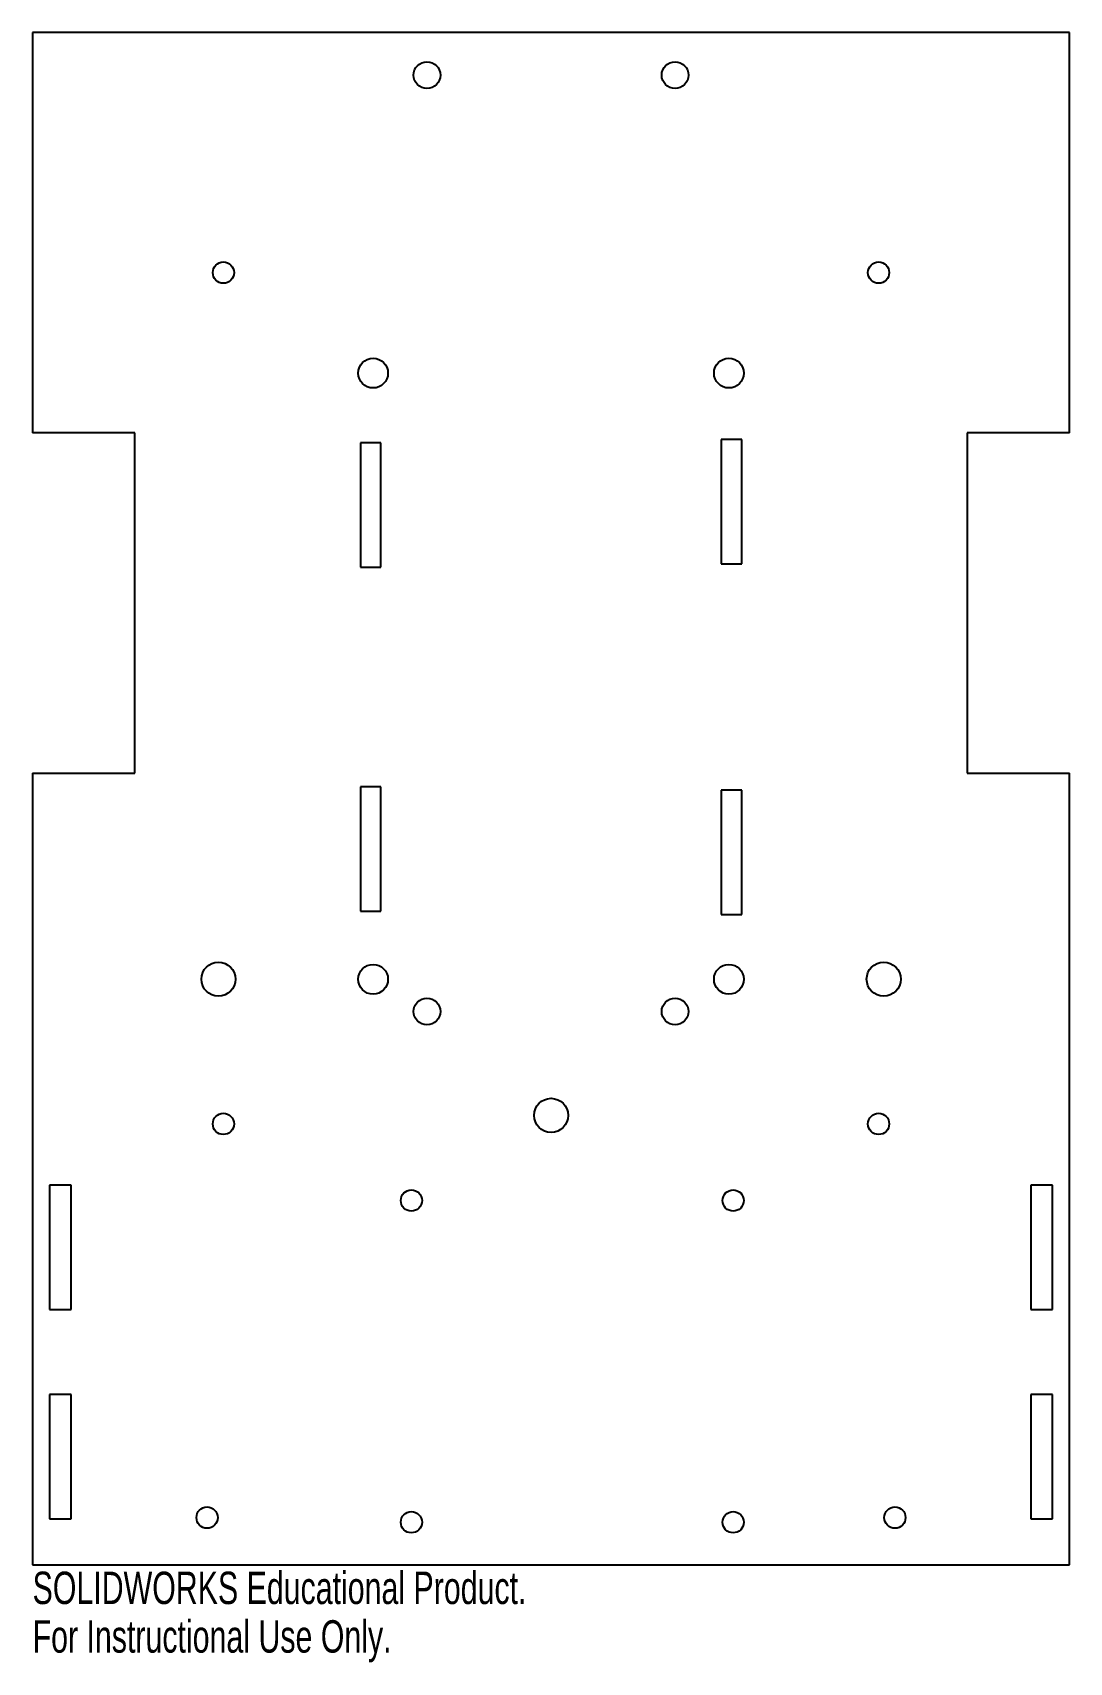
# Model space of a CAD drawing. Header units: inches. Extents: x -2 to 4.09, y -4.01 to 5.56.
import ezdxf

# ---------------------------------------------------------------- set-up
doc = ezdxf.new("R2010")
doc.units = ezdxf.units.IN
doc.header["$MEASUREMENT"] = 0
doc.styles.add('SLDTEXTSTYLE0', font='TXT', dxfattribs={"width": 0.7})

msp = doc.modelspace()

# ---------------------------------------------------------------- linework, layer by layer
at = {"color": 7, "linetype": 'Continuous', "lineweight": 25}
for p, q in [((4.09, 5.5608), (-2, 5.5608)), ((-2, 5.5608), (-2, 3.2108)), ((4.09, 3.2108), (4.09, 5.5608)), ((-1.4, 3.2108), (-2, 3.2108)), ((-1.4, 1.2108), (-1.4, 3.2108)), ((2.0453, 3.1708), (2.0453, 2.4408)), ((2.1653, 3.1708), (2.0453, 3.1708)), ((2.1653, 2.4408), (2.1653, 3.1708)), ((3.49, 3.2108), (3.49, 1.2108)), ((4.09, 3.2108), (3.49, 3.2108)), ((-0.0747, 3.1508), (-0.0747, 2.4208)), ((0.0453, 3.1508), (-0.0747, 3.1508)), ((0.0453, 2.4208), (0.0453, 3.1508)), ((-0.0747, 2.4208), (0.0453, 2.4208)), ((2.0453, 2.4408), (2.1653, 2.4408)), ((-2, 1.2108), (-1.4, 1.2108)), ((-2, 1.2108), (-2, -3.4392)), ((3.49, 1.2108), (4.09, 1.2108)), ((4.09, -3.4392), (4.09, 1.2108)), ((-0.0747, 1.1308), (-0.0747, 0.4008)), ((0.0453, 1.1308), (-0.0747, 1.1308)), ((0.0453, 0.4008), (0.0453, 1.1308)), ((2.0453, 1.1108), (2.0453, 0.3808)), ((2.1653, 1.1108), (2.0453, 1.1108)), ((2.1653, 0.3808), (2.1653, 1.1108)), ((-0.0747, 0.4008), (0.0453, 0.4008)), ((2.0453, 0.3808), (2.1653, 0.3808)), ((-1.9, -1.2092), (-1.9, -1.9392)), ((-1.773, -1.2092), (-1.9, -1.2092)), ((-1.773, -1.9392), (-1.773, -1.2092)), ((3.99, -1.2092), (3.863, -1.2092)), ((3.863, -1.2092), (3.863, -1.9392)), ((3.99, -1.9392), (3.99, -1.2092)), ((-1.9, -1.9392), (-1.773, -1.9392)), ((3.863, -1.9392), (3.99, -1.9392)), ((-1.9, -2.4392), (-1.9, -3.1692)), ((-1.773, -2.4392), (-1.9, -2.4392)), ((-1.773, -3.1692), (-1.773, -2.4392)), ((3.99, -2.4392), (3.863, -2.4392)), ((3.863, -2.4392), (3.863, -3.1692)), ((3.99, -3.1692), (3.99, -2.4392)), ((-1.9, -3.1692), (-1.773, -3.1692)), ((3.863, -3.1692), (3.99, -3.1692)), ((-2, -3.4392), (4.09, -3.4392))]:
    msp.add_line(p, q, dxfattribs=at)
for centre, radius in [((0.3165, 5.3108), 0.0787), ((1.774, 5.3108), 0.0787), ((-0.879, 4.1508), 0.0625), ((2.969, 4.1508), 0.0625), ((0, 3.5608), 0.0875), ((2.09, 3.5608), 0.0875), ((-0.9085, 0.0008), 0.1), ((2.9991, 0.0008), 0.1), ((0, 0), 0.0875), ((2.09, 0), 0.0875), ((0.3165, -0.1892), 0.0787), ((1.774, -0.1892), 0.0787), ((1.0453, -0.7992), 0.1), ((-0.879, -0.8492), 0.0625), ((2.969, -0.8492), 0.0625), ((0.2253, -1.2994), 0.0625), ((2.115, -1.2994), 0.0625), ((-0.975, -3.1618), 0.0625), ((0.2253, -3.1892), 0.0625), ((2.115, -3.1892), 0.0625), ((3.065, -3.1618), 0.0625)]:
    msp.add_circle(centre, radius, dxfattribs=at)

# ---------------------------------------------------------------- texts
at = {"color": 7, "linetype": 'Continuous', "char_height": 0.1903, "attachment_point": 1, "style": 'SLDTEXTSTYLE0'}
for s, insert in [('SOLIDWORKS Educational Product.', (-2, -3.4794)), ('For Instructional Use Only.', (-2, -3.7648))]:
    msp.add_mtext(s, dxfattribs=dict(at, insert=insert))

doc.saveas('drawing.dxf')
